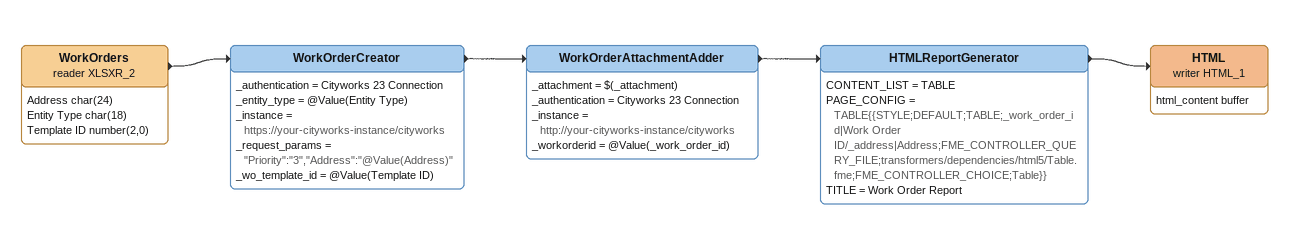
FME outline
WorkOrders (reader XLSXR_2)
    attributes: Address char(24), Entity Type char(18), Template ID number(2,0)
    -> WorkOrderCreator
WorkOrderCreator
    _authentication = Cityworks 23 Connection
    _entity_type = @Value(Entity Type)
    _instance = https://your-cityworks-instance/cityworks
    _request_params = "Priority":"3","Address":"@Value(Address)"
    _wo_template_id = @Value(Template ID)
    -> WorkOrderAttachmentAdder
WorkOrderAttachmentAdder
    _attachment = $(_attachment)
    _authentication = Cityworks 23 Connection
    _instance = http://your-cityworks-instance/cityworks
    _workorderid = @Value(_work_order_id)
    -> HTMLReportGenerator
HTMLReportGenerator
    CONTENT_LIST = TABLE
    PAGE_CONFIG = TABLE{{STYLE;DEFAULT;TABLE;_work_order_id|Work Order ID/_address|Address;FME_CONTROLLER_QUERY_FILE;transformers/dependencies/html5/Table.fme;FME_CONTROLLER_CHOICE;Table}}
    TITLE = Work Order Report
    -> HTML (writer HTML_1)
HTML (writer HTML_1)
    attributes: html_content buffer
